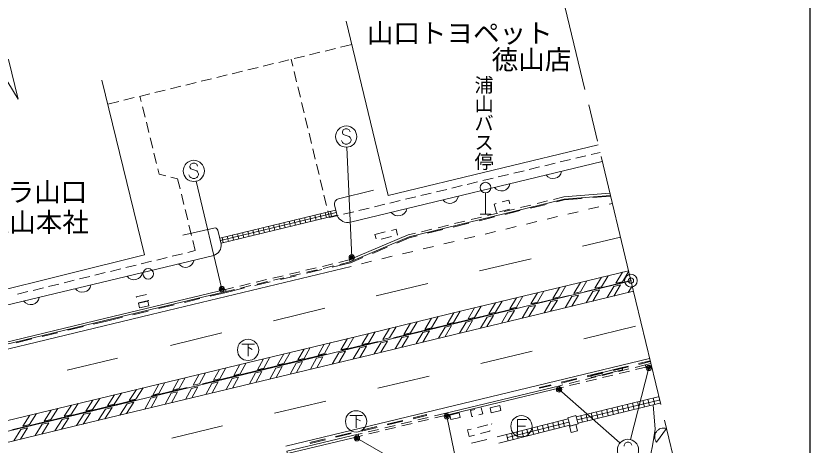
# Model space of a CAD drawing. Units: millimetres, scale not verified. Extents: x 40000 to 680000, y 20000 to 380000.
# Drawn here: x 504188 to 579000, y 299554 to 339943 of the extents above; entities that cross this region are included whole.
import ezdxf
from ezdxf.enums import TextEntityAlignment as Align

# ---------------------------------------------------------------- set-up
doc = ezdxf.new("R2010")
doc.units = ezdxf.units.MM
doc.header["$LTSCALE"] = 1000
doc.header["$PDMODE"] = 32
doc.header["$PDSIZE"] = 500
doc.linetypes.add('CHAIN', pattern=[18.5, 12, -1.5, 3.5, -1.5])
for name, color, linetype, lineweight in [('M-BGD', 7, 'Continuous', 13), ('M-BGD-EXST', 7, 'Continuous', 13), ('M-BMK', 2, 'CHAIN', 13), ('M-BMK-SRVR', 3, 'Continuous', 13), ('M-STR-HTXT', 7, 'Continuous', 13), ('M-STR-STRC', 7, 'Continuous', 13), ('M-TTL-BAND', 7, 'Continuous', 25)]:
    doc.layers.add(name, color=color, linetype=linetype, lineweight=lineweight)
doc.layers.add('M-BMK-HTXT', color=7, linetype='Continuous')
doc.styles.add('@ＭＳ ゴシック', font='')
doc.styles.add('ＭＳ ゴシック', font='')
doc.styles.get('@ＭＳ ゴシック').set_extended_font_data('@MS Gothic')
doc.styles.get('ＭＳ ゴシック').set_extended_font_data('MS Gothic')

msp = doc.modelspace()

# ---------------------------------------------------------------- linework, layer by layer
at = {"layer": 'M-BGD'}
for p, q in [((539245, 323030), (535295, 339432)), ((533313, 336639), (534284, 336876)), ((534770, 336995), (535820, 337251)), ((530398, 335927), (531370, 336164)), ((531855, 336283), (532827, 336520)), ((527484, 335215), (528455, 335453)), ((528941, 335571), (529912, 335808)), ((530280, 335212), (530125, 335857)), ((524569, 334504), (525541, 334741)), ((526027, 334860), (526998, 335097)), ((530632, 333754), (530397, 334726)), ((520198, 333436), (521169, 333673)), ((521655, 333792), (522627, 334029)), ((523112, 334148), (524084, 334385)), ((517284, 332724), (518255, 332962)), ((518741, 333080), (519712, 333318)), ((530983, 332295), (530749, 333268)), ((514369, 332013), (515341, 332250)), ((515826, 332369), (516798, 332606)), ((515876, 332381), (516000, 331876)), ((512833, 331638), (513883, 331894)), ((531334, 330837), (531100, 331809)), ((516120, 331391), (516358, 330419)), ((516478, 329934), (516716, 328963)), ((531686, 329379), (531451, 330351)), ((516835, 328477), (517074, 327506)), ((532037, 327921), (531803, 328893)), ((559050, 327800), (539245, 323030)), ((517193, 327020), (517432, 326049)), ((532389, 326462), (532154, 327435)), ((559218, 327102), (558376, 326899)), ((535718, 320532), (559423, 326247)), ((556431, 326431), (555459, 326196)), ((557889, 326782), (556917, 326548)), ((517551, 325564), (517675, 325059)), ((532740, 325004), (532506, 325976)), ((553515, 325728), (552542, 325494)), ((554973, 326079), (554001, 325845)), ((517675, 325059), (518306, 324893)), ((518790, 324765), (519421, 324598)), ((550598, 325025), (549626, 324791)), ((552056, 325376), (551084, 325142)), ((519421, 324598), (519653, 323657)), ((533091, 323546), (532857, 324518)), ((546223, 323971), (545251, 323737)), ((547682, 324322), (546709, 324088)), ((549140, 324674), (548168, 324439)), ((537871, 323530), (534582, 322733)), ((543307, 323268), (542335, 323034)), ((544765, 323619), (543793, 323385)), ((548428, 323286), (548428, 321286)), ((560145, 323248), (555803, 322906)), ((519773, 323172), (520013, 322201)), ((533443, 322088), (533208, 323060)), ((540390, 322565), (539418, 322331)), ((541849, 322917), (540876, 322682)), ((550006, 322432), (550635, 322592)), ((550635, 322592), (550721, 322252)), ((554249, 322527), (553277, 322290)), ((555803, 322906), (554831, 322669)), ((555847, 322629), (555103, 322447)), ((557531, 322761), (555847, 322629)), ((560211, 322973), (558528, 322840)), ((520132, 321715), (520372, 320744)), ((534214, 322127), (534456, 321150)), ((537474, 321862), (536502, 321628)), ((538932, 322214), (537960, 321979)), ((549254, 322242), (549424, 322285)), ((549456, 321443), (549254, 322242)), ((550715, 321761), (549746, 321516)), ((551140, 321768), (550168, 321531)), ((552694, 322147), (551723, 321910)), ((554131, 322210), (552674, 321854)), ((534297, 321675), (523402, 319040)), ((534356, 321432), (523461, 318797)), ((534414, 321189), (523520, 318554)), ((531381, 320970), (531498, 320484)), ((531867, 321087), (531984, 320601)), ((532353, 321205), (532470, 320719)), ((532839, 321322), (532956, 320836)), ((533325, 321440), (533442, 320954)), ((533715, 320957), (533560, 321602)), ((534557, 321160), (533715, 320957)), ((533811, 321557), (533928, 321071)), ((536016, 321511), (535043, 321277)), ((548031, 321009), (547060, 320772)), ((549274, 321024), (547816, 320669)), ((547928, 321286), (548928, 321286)), ((549585, 321389), (548614, 321151)), ((551702, 321617), (550245, 321261)), ((520492, 320259), (520732, 319288)), ((528465, 320265), (528583, 319779)), ((528951, 320382), (529069, 319896)), ((529437, 320500), (529555, 320014)), ((529923, 320617), (530040, 320131)), ((530409, 320735), (530526, 320249)), ((530895, 320852), (531012, 320366)), ((544922, 320250), (543951, 320013)), ((546845, 320431), (545388, 320076)), ((546477, 320630), (545505, 320393)), ((522822, 319982), (519926, 319310)), ((523532, 318476), (523224, 319772)), ((525549, 319559), (525667, 319073)), ((526035, 319677), (526153, 319191)), ((526521, 319794), (526639, 319308)), ((527007, 319912), (527125, 319426)), ((527493, 320030), (527611, 319544)), ((527979, 320147), (528097, 319661)), ((538012, 319383), (538985, 319617)), ((539568, 319757), (540004, 319862)), ((540004, 319862), (540133, 319325)), ((541814, 319492), (541154, 319331)), ((543368, 319871), (542396, 319634)), ((544416, 319839), (542959, 319483)), ((520851, 318803), (521084, 317861)), ((523605, 319089), (523723, 318603)), ((524091, 319207), (524209, 318721)), ((524577, 319324), (524695, 318838)), ((525063, 319442), (525181, 318956)), ((541154, 319331), (535590, 316975)), ((538114, 318960), (538012, 319383)), ((539571, 319172), (538599, 318938)), ((541243, 319064), (540079, 318572)), ((541987, 319246), (541243, 319064)), ((539158, 318182), (537777, 317597)), ((483620, 307985), (522839, 317411)), ((518432, 317211), (517461, 316972)), ((519889, 317568), (518918, 317330)), ((521084, 317861), (520375, 317687)), ((536856, 317207), (535693, 316714)), ((515519, 316496), (514547, 316258)), ((516975, 316853), (516004, 316615)), ((534033, 316607), (533060, 316375)), ((535693, 316714), (533982, 316307)), ((535589, 316978), (534616, 316746)), ((535668, 316791), (534695, 316559)), ((535668, 316791), (535590, 316975)), ((512605, 315781), (511634, 315543)), ((514062, 316139), (513091, 315900)), ((530920, 315865), (529947, 315634)), ((532476, 316236), (531503, 316004)), ((533009, 316075), (531550, 315728)), ((532555, 316049), (531582, 315818)), ((534112, 316420), (533139, 316188)), ((509691, 315066), (508720, 314828)), ((511148, 315424), (510177, 315186)), ((527807, 315124), (526834, 314892)), ((529363, 315495), (528390, 315263)), ((529442, 315308), (528469, 315076)), ((530577, 315496), (529118, 315148)), ((530999, 315679), (530026, 315447)), ((506778, 314352), (505807, 314113)), ((508235, 314709), (507263, 314471)), ((524694, 314383), (523937, 314202)), ((525713, 314338), (524002, 313930)), ((526250, 314753), (525277, 314522)), ((526329, 314567), (525357, 314335)), ((528145, 314917), (526686, 314569)), ((527886, 314937), (526913, 314706)), ((505321, 313994), (504350, 313756)), ((515528, 313495), (516503, 313718)), ((515542, 313435), (515528, 313495)), ((524002, 313930), (522497, 313570)), ((523983, 314008), (523937, 314202)), ((524773, 314196), (523983, 314008)), ((516675, 313154), (515731, 312938)), ((516669, 313185), (516675, 313154)), ((519093, 312755), (517634, 312406)), ((521524, 313337), (520065, 312988)), ((516662, 312173), (515203, 311823)), ((512725, 311230), (511514, 310940)), ((514230, 311591), (512725, 311230)), ((510542, 310706), (509083, 310356)), ((508111, 310123), (506653, 309773)), ((505680, 309539), (504222, 309189)), ((563936, 307493), (562849, 307231)), ((558340, 306119), (561290, 306844)), ((561877, 306997), (560419, 306646)), ((561896, 306919), (560438, 306568)), ((561290, 306844), (561338, 306650)), ((563486, 307098), (562514, 306862)), ((563533, 306903), (562562, 306668)), ((563955, 307415), (562868, 307153)), ((564048, 307027), (563533, 306903)), ((559447, 306411), (557988, 306060)), ((559465, 306334), (558007, 305982)), ((558340, 306119), (558387, 305924)), ((558387, 305924), (561338, 306650)), ((560376, 306344), (559404, 306108)), ((560423, 306149), (559452, 305914)), ((561931, 306721), (560959, 306485)), ((561978, 306526), (561007, 306291)), ((554586, 305241), (553499, 304979)), ((557016, 305826), (555558, 305475)), ((557035, 305748), (555576, 305397)), ((557266, 305590), (556295, 305355)), ((557313, 305396), (556342, 305160)), ((558821, 305967), (557849, 305731)), ((558868, 305773), (557897, 305537)), ((555465, 304948), (544622, 302346)), ((553518, 304901), (553499, 304979)), ((554604, 305163), (553518, 304901)), ((555711, 305213), (555418, 305142)), ((555418, 305142), (555465, 304948)), ((555759, 305019), (555465, 304948)), ((563242, 303744), (563389, 303142)), ((563728, 303863), (563874, 303260)), ((564214, 303981), (564360, 303379)), ((547987, 303046), (548024, 303055)), ((548024, 303055), (548165, 302485)), ((560327, 303034), (560474, 302431)), ((560813, 303152), (560960, 302550)), ((561299, 303270), (561446, 302668)), ((561785, 303389), (561931, 302786)), ((562271, 303507), (562417, 302905)), ((562756, 303626), (562903, 303023)), ((542858, 302421), (541598, 302119)), ((542877, 302344), (541617, 302041)), ((542877, 302344), (542858, 302421)), ((544576, 302541), (543604, 302305)), ((544623, 302346), (543651, 302111)), ((547004, 302803), (547405, 302902)), ((547145, 302233), (547004, 302803)), ((547218, 302251), (547145, 302233)), ((548165, 302485), (547800, 302395)), ((557413, 302323), (557559, 301721)), ((557899, 302442), (558045, 301839)), ((558384, 302560), (558531, 301958)), ((558870, 302678), (559017, 302076)), ((559356, 302797), (559503, 302194)), ((559842, 302915), (559988, 302313)), ((540626, 301885), (539167, 301535)), ((540645, 301808), (539186, 301457)), ((541466, 301788), (540494, 301553)), ((541513, 301593), (540541, 301358)), ((543021, 302164), (542049, 301929)), ((543068, 301970), (542096, 301735)), ((548999, 301562), (549004, 301533)), ((556277, 301723), (550483, 300260)), ((552308, 301955), (551433, 301955)), ((551433, 301955), (551433, 300580)), ((554265, 301525), (554412, 300943)), ((554750, 301647), (554897, 301065)), ((555235, 301769), (555382, 301188)), ((555720, 301892), (555867, 301310)), ((538195, 301302), (536737, 300952)), ((538214, 301224), (536755, 300874)), ((538355, 301035), (537383, 300800)), ((538402, 300841), (537430, 300606)), ((539910, 301411), (538939, 301176)), ((539957, 301217), (538986, 300982)), ((546727, 300980), (547088, 301069)), ((546878, 300370), (546727, 300980)), ((547670, 301214), (548641, 301454)), ((548846, 300858), (547956, 300637)), ((548826, 300938), (548846, 300858)), ((556357, 301434), (550557, 299969)), ((551357, 300790), (551504, 300208)), ((551433, 301330), (552183, 301330)), ((551842, 300913), (551988, 300331)), ((552326, 301035), (552473, 300453)), ((552811, 301157), (552958, 300576)), ((553296, 301280), (553443, 300698)), ((553781, 301402), (553928, 300820)), ((565472, 301111), (564537, 299820)), ((536476, 300375), (529757, 298774)), ((533333, 300134), (531875, 299784)), ((533352, 300057), (531893, 299706)), ((535764, 300718), (534306, 300368)), ((535783, 300640), (534324, 300290)), ((536800, 300659), (536430, 300569)), ((536430, 300569), (536476, 300375)), ((536847, 300464), (536477, 300375)), ((547373, 300493), (546878, 300370)), ((548552, 300088), (547097, 299726)), ((550410, 300551), (549523, 300330)), ((550872, 300668), (551019, 300086)), ((550555, 299969), (549668, 299748))]:
    msp.add_line(p, q, dxfattribs=at)
for points in [[(512282, 333894), (516302, 317448), (494061, 311954)], [(560192, 323051), (555835, 322708), (541217, 319140), (535668, 316791)], [(523937, 314202), (512660, 311503), (501973, 308937), (485303, 304933)], [(523983, 314008), (512706, 311308), (502020, 308743), (485349, 304739), (485303, 304933)], [(564001, 307222), (563486, 307098), (563533, 306903)], [(555418, 305142), (544576, 302541), (544622, 302346)], [(564750, 304112), (564699, 304099), (556976, 302217)], [(564822, 303810), (564773, 303798), (557058, 301918)], [(564895, 303509), (564846, 303497), (557141, 301619)], [(564205, 303359), (564415, 301044), (564155, 299471), (563833, 297966), (563106, 296039), (562457, 294791), (561625, 293508), (560385, 292054), (559430, 291143), (558577, 290471), (558343, 290293), (557790, 289910), (557524, 289749), (557628, 288788)], [(556198, 302012), (550410, 300551), (550557, 299969)], [(536430, 300569), (529711, 298969), (529757, 298774)]]:
    msp.add_lwpolyline(points, dxfattribs=at)
for points in [[(515724, 312901), (516620, 313107), (516721, 312671), (515825, 312464)], [(548965, 302606), (548856, 303058), (549759, 303276), (549868, 302823)], [(545157, 301952), (545057, 302385), (545927, 302585), (546026, 302152)], [(556946, 302327), (557161, 301545), (556385, 301332), (556170, 302114)], [(556341, 301340), (556946, 301495), (557098, 300900), (556494, 300744)]]:
    msp.add_lwpolyline(points, close=True, dxfattribs=at)
for centre, radius in [((548428, 323786), 500), ((516654, 315671), 500), ((551808, 301330), 1000)]:
    msp.add_circle(centre, radius, dxfattribs=at)
for centre, radius, start, end in [((554788, 325451), 812, 216.17507, 350.93534), ((549928, 324279), 812, 216.17507, 350.93534), ((534700, 322247), 500, 103.63224, 193.8852), ((545067, 323107), 812, 216.17507, 350.93534), ((540206, 321935), 812, 216.17507, 350.93534), ((535455, 321593), 1094, 203.92769, 283.89248), ((522912, 319664), 330, 19.12741, 105.91055), ((522489, 318397), 1046, 289.54865, 4.36075), ((520172, 317091), 812, 216.13434, 350.89461), ((515310, 315923), 812, 216.13434, 350.89461), ((510449, 314754), 812, 216.13434, 350.89461), ((505587, 313586), 812, 216.13434, 350.89461), ((565190, 300331), 829, 70.1699, 218.06721)]:
    msp.add_arc(centre, radius, start, end, dxfattribs=at)
at = {"layer": 'M-BGD-EXST'}
for p, q in [((525459, 309064), (526659, 309064)), ((526059, 309064), (526059, 307914)), ((526059, 308764), (526459, 308564)), ((535633, 302335), (536833, 302335)), ((536233, 302335), (536233, 301185)), ((536233, 302035), (536633, 301835))]:
    msp.add_line(p, q, dxfattribs=at)
for centre in [(526059, 308514), (536233, 301785)]:
    msp.add_circle(centre, 1000, dxfattribs=at)
at = {"layer": 'M-BMK'}
for p, q in [((562122, 315031), (552764, 353921)), ((395871, 275027), (562122, 315031)), ((562122, 315031), (571480, 276141))]:
    msp.add_line(p, q, dxfattribs=at)
at = {"layer": 'M-BMK-SRVR'}
msp.add_lwpolyline([(486199, 362024), (504391, 332123), (503483, 335837), (500651, 336672)], dxfattribs=at)
msp.add_circle((562122, 315031), 600, dxfattribs=at)
msp.add_point((562122, 315031), dxfattribs=at)
at = {"layer": 'M-STR-HTXT'}
for p, q in [((535821, 317220), (535348, 327589)), ((523591, 314240), (521178, 324387)), ((563805, 306810), (562090, 300073)), ((555354, 304787), (561091, 299762)), ((544779, 302272), (546216, 295378)), ((536311, 300200), (545553, 294896))]:
    msp.add_line(p, q, dxfattribs=at)
for centre, radius in [((535821, 317220), 150), ((535821, 317220), 120), ((535821, 317220), 90), ((535821, 317220), 60), ((535821, 317220), 30), ((535821, 317220), 20), ((523591, 314240), 150), ((523591, 314240), 120), ((523591, 314240), 90), ((523591, 314240), 60), ((523591, 314240), 30), ((523591, 314240), 20), ((563805, 306810), 150), ((563805, 306810), 120), ((563805, 306810), 90), ((563805, 306810), 60), ((563805, 306810), 30), ((563805, 306810), 20), ((555354, 304787), 150), ((555354, 304787), 120), ((555354, 304787), 90), ((555354, 304787), 60), ((555354, 304787), 30), ((555354, 304787), 20), ((544779, 302272), 150), ((544779, 302272), 120), ((544779, 302272), 90), ((544779, 302272), 60), ((544779, 302272), 30), ((544779, 302272), 20), ((536311, 300200), 150), ((536311, 300200), 120), ((536311, 300200), 90), ((536311, 300200), 60), ((536311, 300200), 30), ((536311, 300200), 20)]:
    msp.add_circle(centre, radius, dxfattribs=at)
for p in [(535821, 317220), (523591, 314240), (563805, 306810), (555354, 304787), (544779, 302272), (536311, 300200)]:
    msp.add_point(p, dxfattribs=at)
at = {"layer": 'M-STR-STRC'}
for p, q in [((535030, 329225), (534939, 329043)), ((535212, 329316), (535030, 329225)), ((535393, 329316), (535212, 329316)), ((535575, 329225), (535393, 329316)), ((535666, 329043), (535575, 329225)), ((534939, 329043), (534939, 328952)), ((534939, 328952), (535030, 328770)), ((535030, 328770), (535575, 328588)), ((535575, 328588), (535666, 328497)), ((535666, 328497), (535757, 328316)), ((534939, 328043), (534848, 328225)), ((535030, 327952), (534939, 328043)), ((535212, 327861), (535030, 327952)), ((535393, 327861), (535212, 327861)), ((535575, 327952), (535393, 327861)), ((535666, 328043), (535575, 327952)), ((535757, 328225), (535666, 328043)), ((535757, 328316), (535757, 328225)), ((520674, 325996), (520583, 325814)), ((520583, 325814), (520583, 325723)), ((520583, 325723), (520674, 325541)), ((520856, 326087), (520674, 325996)), ((520674, 325541), (521219, 325359)), ((521038, 326087), (520856, 326087)), ((521219, 325996), (521038, 326087)), ((521310, 325814), (521219, 325996)), ((520583, 324814), (520492, 324996)), ((520674, 324723), (520583, 324814)), ((520856, 324632), (520674, 324723)), ((521219, 324723), (521038, 324632)), ((521219, 325359), (521310, 325269)), ((521310, 324814), (521219, 324723)), ((521310, 325269), (521401, 325087)), ((521401, 324996), (521310, 324814)), ((521401, 325087), (521401, 324996)), ((521038, 324632), (520856, 324632)), ((558121, 321751), (559093, 321984)), ((560065, 322218), (560375, 322292)), ((554231, 320818), (555203, 321051)), ((556176, 321285), (557148, 321518)), ((552286, 320352), (553259, 320585)), ((548396, 319419), (549369, 319652)), ((550341, 319885), (551314, 320118)), ((544507, 318486), (545479, 318719)), ((546452, 318952), (547424, 319185)), ((557567, 318280), (561135, 319132)), ((542562, 318019), (543534, 318252)), ((538672, 317086), (539645, 317319)), ((540617, 317552), (541590, 317786)), ((536728, 316619), (537700, 316853)), ((547857, 315951), (552713, 317098)), ((561329, 315817), (560707, 314785)), ((561911, 315910), (561321, 314933)), ((557983, 315014), (557359, 313979)), ((559349, 315342), (558725, 314308)), ((559963, 315489), (559340, 314456)), ((538132, 313589), (542995, 314756)), ((555388, 314391), (554763, 313355)), ((556003, 314539), (555378, 313503)), ((557368, 314866), (556744, 313831)), ((559340, 314456), (558725, 314308)), ((560525, 314484), (559890, 313431)), ((561140, 314632), (560505, 313579)), ((560525, 314484), (561140, 314632)), ((561321, 314933), (560707, 314785)), ((562244, 314526), (561871, 313908)), ((551955, 313568), (551334, 312527)), ((553314, 313894), (552695, 312856)), ((553926, 314041), (553307, 313004)), ((555378, 313503), (554763, 313355)), ((556562, 313531), (555928, 312479)), ((557177, 313679), (556542, 312626)), ((556562, 313531), (557177, 313679)), ((557359, 313979), (556744, 313831)), ((558544, 314007), (557909, 312955)), ((559159, 314155), (558523, 313103)), ((558544, 314007), (559159, 314155)), ((549373, 312949), (548748, 311903)), ((549984, 313095), (549361, 312051)), ((551343, 313421), (550721, 312379)), ((553307, 313004), (552695, 312856)), ((554581, 313054), (553947, 312002)), ((555196, 313202), (554561, 312150)), ((554581, 313054), (555196, 313202)), ((528441, 311262), (533290, 312425)), ((545429, 312001), (544802, 310950)), ((546042, 312150), (545414, 311098)), ((547402, 312476), (546775, 311427)), ((548013, 312623), (547388, 311575)), ((549361, 312051), (548748, 311903)), ((550542, 312079), (549919, 311035)), ((551154, 312227), (550531, 311182)), ((550542, 312079), (551154, 312227)), ((551334, 312527), (550721, 312379)), ((552515, 312555), (551890, 311508)), ((553127, 312703), (552502, 311655)), ((552515, 312555), (553127, 312703)), ((543343, 311495), (542712, 310445)), ((543958, 311644), (543326, 310594)), ((547208, 311274), (546588, 310236)), ((546596, 311126), (547208, 311274)), ((547388, 311575), (546775, 311427)), ((548569, 311603), (547948, 310562)), ((549181, 311750), (548559, 310709)), ((548569, 311603), (549181, 311750)), ((539382, 310535), (538753, 309489)), ((539996, 310684), (539368, 309638)), ((541362, 311015), (540733, 309967)), ((541977, 311164), (541347, 310116)), ((543326, 310594), (542712, 310445)), ((544623, 310650), (544005, 309616)), ((545235, 310798), (544617, 309762)), ((544623, 310650), (545235, 310798)), ((545414, 311098), (544802, 310950)), ((546596, 311126), (545976, 310089)), ((557692, 309539), (562553, 310736)), ((518748, 308939), (523573, 310111)), ((536035, 309724), (535409, 308682)), ((537401, 310055), (536774, 309011)), ((538016, 310204), (537388, 309160)), ((541166, 309815), (540539, 308773)), ((540552, 309667), (541166, 309815)), ((541347, 310116), (540733, 309967)), ((542531, 310145), (541906, 309106)), ((543145, 310293), (542522, 309256)), ((542531, 310145), (543145, 310293)), ((533239, 309054), (532668, 308023)), ((533831, 309196), (533261, 308166)), ((535422, 309577), (534795, 308534)), ((537388, 309160), (536774, 309011)), ((538572, 309189), (537942, 308140)), ((539187, 309337), (538557, 308290)), ((538572, 309189), (539187, 309337)), ((539368, 309638), (538753, 309489)), ((540552, 309667), (539924, 308623)), ((530012, 308282), (529439, 307246)), ((531329, 308597), (530757, 307563)), ((531921, 308739), (531350, 307706)), ((534615, 308234), (533983, 307184)), ((535228, 308381), (534597, 307332)), ((534615, 308234), (535228, 308381)), ((535409, 308682), (534795, 308534)), ((536593, 308710), (535962, 307661)), ((537207, 308859), (536576, 307809)), ((536593, 308710), (537207, 308859)), ((547993, 307232), (552820, 308384)), ((509018, 306597), (513756, 307741)), ((527509, 307683), (526934, 306644)), ((528102, 307825), (527528, 306787)), ((529419, 308140), (528846, 307104)), ((529601, 299461), (563884, 307709)), ((531350, 307706), (530757, 307563)), ((532504, 307726), (531930, 306689)), ((532504, 307726), (533097, 307869)), ((533097, 307869), (532524, 306832)), ((533261, 308166), (532668, 308023)), ((523973, 306827), (523402, 305795)), ((525293, 307147), (524720, 306112)), ((525887, 307291), (525313, 306254)), ((527528, 306787), (526934, 306644)), ((528682, 306807), (528108, 305770)), ((528682, 306807), (529275, 306950)), ((529275, 306950), (528701, 305912)), ((529439, 307246), (528846, 307104)), ((530593, 307267), (530018, 306228)), ((530593, 307267), (531186, 307409)), ((531186, 307409), (530612, 306371)), ((521465, 306218), (520897, 305191)), ((522059, 306363), (521491, 305334)), ((523379, 306683), (522809, 305652)), ((525313, 306254), (524720, 306112)), ((526770, 306347), (526198, 305313)), ((526770, 306347), (527364, 306490)), ((527364, 306490), (526791, 305455)), ((538269, 304905), (543105, 306036)), ((517638, 305290), (517073, 304269)), ((518232, 305434), (517667, 304412)), ((519552, 305754), (518985, 304730)), ((520146, 305898), (519579, 304873)), ((521491, 305334), (520897, 305191)), ((522645, 305355), (522073, 304322)), ((522645, 305355), (523238, 305498)), ((523238, 305498), (522667, 304465)), ((523402, 305795), (522809, 305652)), ((524556, 305815), (523986, 304783)), ((524556, 305815), (525149, 305958)), ((525149, 305958), (524578, 304925)), ((514863, 303736), (515534, 304779)), ((515496, 303889), (516168, 304933)), ((518821, 304434), (519415, 304577)), ((519415, 304577), (518843, 303542)), ((519579, 304873), (518985, 304730)), ((520733, 304895), (520161, 303861)), ((520733, 304895), (521327, 305038)), ((521327, 305038), (520755, 304004)), ((510783, 302756), (511451, 303794)), ((511416, 302908), (512084, 303945)), ((512823, 303246), (513491, 304284)), ((513456, 303398), (514125, 304437)), ((515496, 303889), (514863, 303736)), ((516909, 303973), (516337, 302938)), ((516909, 303973), (517503, 304116)), ((517503, 304116), (516930, 303081)), ((517667, 304412), (517073, 304269)), ((518821, 304434), (518249, 303399)), ((507488, 301964), (508139, 303001)), ((508744, 302266), (509413, 303306)), ((509377, 302418), (510046, 303457)), ((512576, 302031), (513260, 303093)), ((512627, 302941), (513260, 303093)), ((513456, 303398), (512823, 303246)), ((513984, 302370), (514667, 303432)), ((514617, 302523), (515300, 303585)), ((514667, 303432), (515300, 303585)), ((528550, 302552), (533377, 303702)), ((504847, 301330), (505499, 302369)), ((505472, 301480), (506124, 302519)), ((506863, 301814), (507514, 302851)), ((509377, 302418), (508744, 302266)), ((509902, 301387), (510588, 302452)), ((510536, 301539), (511221, 302604)), ((510588, 302452), (511221, 302604)), ((511416, 302908), (510783, 302756)), ((511943, 301878), (512627, 302941)), ((506005, 300448), (506673, 301511)), ((506631, 300599), (507298, 301662)), ((506673, 301511), (507298, 301662)), ((507488, 301964), (506863, 301814)), ((507862, 300895), (508548, 301962)), ((508495, 301048), (509181, 302114)), ((508548, 301962), (509181, 302114)), ((503988, 299963), (504657, 301027)), ((504614, 300113), (505282, 301178)), ((504657, 301027), (505282, 301178)), ((505472, 301480), (504847, 301330)), ((518876, 300219), (523640, 301364)), ((561571, 299740), (561480, 299558)), ((561480, 299558), (561480, 299467)), ((561753, 299831), (561571, 299740)), ((561935, 299831), (561753, 299831)), ((562116, 299740), (561935, 299831)), ((562207, 299558), (562116, 299740))]:
    msp.add_line(p, q, dxfattribs=at)
for points in [[(476561, 302122), (516939, 311844), (535771, 316376)], [(561900, 315954), (556316, 314614), (546307, 312214), (536162, 309754), (526868, 307529), (512964, 304156)], [(514030, 303407), (522128, 305360), (535799, 308647), (545820, 311068), (554208, 313093), (562130, 314999)], [(562364, 314026), (561072, 313716), (553458, 311885), (543541, 309504), (537482, 308028), (529908, 306201), (523887, 304759), (513050, 302145)], [(478266, 295841), (492230, 299187), (503312, 301846), (512964, 304156)], [(514030, 303407), (492066, 298132), (478523, 294878)], [(478783, 293910), (489454, 296482), (500737, 299179), (513050, 302145)]]:
    msp.add_lwpolyline(points, dxfattribs=at)
for centre in [(535303, 328588), (520947, 325359), (561844, 299103)]:
    msp.add_circle(centre, 1000, dxfattribs=at)
at = {"layer": 'M-TTL-BAND'}
msp.add_line((579000, 20000), (579000, 370000), dxfattribs=at)

# ---------------------------------------------------------------- texts
at = {"layer": 'M-BMK-HTXT', "style": 'ＭＳ ゴシック'}
for s, p in [('山口トヨペット', (537249, 336866)), ('徳山店', (549007, 334363)), ('トヨタカローラ山口', (488407, 321912)), ('徳山本社', (501063, 319064))]:
    msp.add_text(s, height=1833, dxfattribs=at).set_placement(p, align=Align.BOTTOM_LEFT)
at = {"layer": 'M-BMK-HTXT', "style": '@ＭＳ ゴシック'}
msp.add_text('浦山バス停', height=1320, rotation=270, dxfattribs=at).set_placement((547207, 334363), align=Align.BOTTOM_LEFT)

doc.saveas('drawing.dxf')
